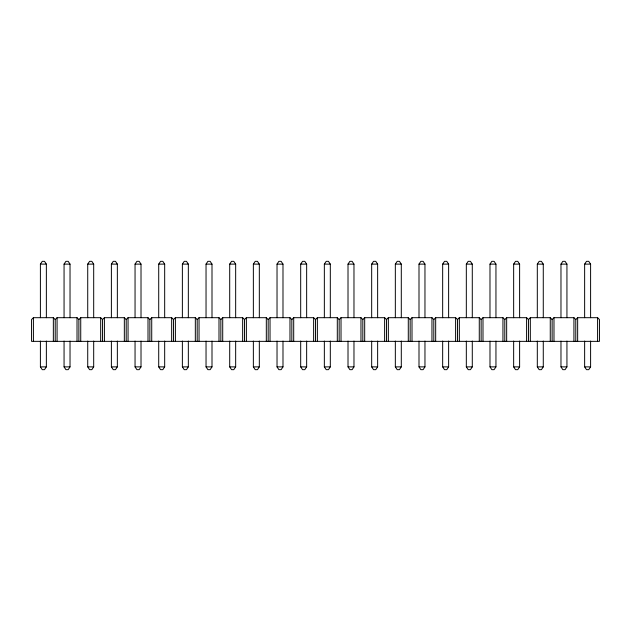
<?xml version="1.0" encoding="UTF-8"?>
<svg xmlns="http://www.w3.org/2000/svg" width="631" height="631" viewBox="0 0 631 631"><rect width="100%" height="100%" fill="white"/><g stroke="black" fill="none" stroke-linecap="round" stroke-linejoin="round"><path stroke-width="0.95" d="M40.4 317.693L40.4 264.121L42.261 261.329L44.501 261.329L46.363 264.121L46.363 317.693M64.062 317.693L64.062 264.121L65.924 261.329L68.164 261.329L70.025 264.121L70.025 317.693M87.725 317.693L87.725 264.121L89.586 261.329L91.826 261.329L93.688 264.121L93.688 317.693M111.387 317.693L111.387 264.121L113.249 261.329L115.489 261.329L117.35 264.121L117.35 317.693M46.363 341.063L46.363 366.879L44.501 369.671L42.261 369.671L40.4 366.879L40.4 341.063M135.05 317.693L135.05 264.121L136.911 261.329L139.151 261.329L141.013 264.121L141.013 317.693M70.025 341.063L70.025 366.879L68.164 369.671L65.924 369.671L64.062 366.879L64.062 341.063M158.712 317.693L158.712 264.121L160.574 261.329L162.814 261.329L164.675 264.121L164.675 317.693M93.688 341.063L93.688 366.879L91.826 369.671L89.586 369.671L87.725 366.879L87.725 341.063M182.375 317.693L182.375 264.121L184.236 261.329L186.476 261.329L188.338 264.121L188.338 317.693M117.35 341.063L117.35 366.879L115.489 369.671L113.249 369.671L111.387 366.879L111.387 341.063M206.037 317.693L206.037 264.121L207.899 261.329L210.139 261.329L212 264.121L212 317.693M141.013 341.063L141.013 366.879L139.151 369.671L136.911 369.671L135.05 366.879L135.05 341.063M229.7 317.693L229.7 264.121L231.561 261.329L233.801 261.329L235.663 264.121L235.663 317.693M164.675 341.063L164.675 366.879L162.814 369.671L160.574 369.671L158.712 366.879L158.712 341.063M253.362 317.693L253.362 264.121L255.224 261.329L257.464 261.329L259.325 264.121L259.325 317.693M188.338 341.063L188.338 366.879L186.476 369.671L184.236 369.671L182.375 366.879L182.375 341.063M277.025 317.693L277.025 264.121L278.886 261.329L281.126 261.329L282.988 264.121L282.988 317.693M212 341.063L212 366.879L210.139 369.671L207.899 369.671L206.037 366.879L206.037 341.063M300.687 317.693L300.687 264.121L302.549 261.329L304.789 261.329L306.65 264.121L306.65 317.693M235.663 341.063L235.663 366.879L233.801 369.671L231.561 369.671L229.7 366.879L229.7 341.063M324.35 317.693L324.35 264.121L326.211 261.329L328.451 261.329L330.313 264.121L330.313 317.693M259.325 341.063L259.325 366.879L257.464 369.671L255.224 369.671L253.362 366.879L253.362 341.063M348.012 317.693L348.012 264.121L349.874 261.329L352.114 261.329L353.975 264.121L353.975 317.693M282.988 341.063L282.988 366.879L281.126 369.671L278.886 369.671L277.025 366.879L277.025 341.063M371.675 317.693L371.675 264.121L373.536 261.329L375.776 261.329L377.638 264.121L377.638 317.693M306.65 341.063L306.65 366.879L304.789 369.671L302.549 369.671L300.687 366.879L300.687 341.063M395.337 317.693L395.337 264.121L397.199 261.329L399.439 261.329L401.3 264.121L401.3 317.693M330.313 341.063L330.313 366.879L328.451 369.671L326.211 369.671L324.35 366.879L324.35 341.063M419 317.693L419 264.121L420.861 261.329L423.101 261.329L424.963 264.121L424.963 317.693M353.975 341.063L353.975 366.879L352.114 369.671L349.874 369.671L348.012 366.879L348.012 341.063M442.662 317.693L442.662 264.121L444.524 261.329L446.764 261.329L448.625 264.121L448.625 317.693M377.638 341.063L377.638 366.879L375.776 369.671L373.536 369.671L371.675 366.879L371.675 341.063M466.325 317.693L466.325 264.121L468.186 261.329L470.426 261.329L472.288 264.121L472.288 317.693M401.3 341.063L401.3 366.879L399.439 369.671L397.199 369.671L395.337 366.879L395.337 341.063M489.987 317.693L489.987 264.121L491.849 261.329L494.089 261.329L495.95 264.121L495.95 317.693M424.963 341.063L424.963 366.879L423.101 369.671L420.861 369.671L419 366.879L419 341.063M513.65 317.693L513.65 264.121L515.511 261.329L517.751 261.329L519.613 264.121L519.613 317.693M448.625 341.063L448.625 366.879L446.764 369.671L444.524 369.671L442.662 366.879L442.662 341.063M537.312 317.693L537.312 264.121L539.174 261.329L541.414 261.329L543.275 264.121L543.275 317.693M472.288 341.063L472.288 366.879L470.426 369.671L468.186 369.671L466.325 366.879L466.325 341.063M560.975 317.693L560.975 264.121L562.836 261.329L565.076 261.329L566.938 264.121L566.938 317.693M495.95 341.063L495.95 366.879L494.089 369.671L491.849 369.671L489.987 366.879L489.987 341.063M584.637 317.693L584.637 264.121L586.499 261.329L588.739 261.329L590.6 264.121L590.6 317.693M519.613 341.063L519.613 366.879L517.751 369.671L515.511 369.671L513.65 366.879L513.65 341.063M543.275 341.063L543.275 366.879L541.414 369.671L539.174 369.671L537.312 366.879L537.312 341.063M566.938 341.063L566.938 366.879L565.076 369.671L562.836 369.671L560.975 366.879L560.975 341.063M590.6 341.063L590.6 366.879L588.739 369.671L586.499 369.671L584.637 366.879L584.637 341.063M55.212 341.355L55.212 319.554L53.351 317.693L33.411 317.693L31.55 319.554L31.55 341.355L599.45 341.355L599.45 319.554L597.589 317.693L577.649 317.693L575.787 319.554L575.787 341.355M55.212 319.554L57.074 317.693L77.014 317.693L78.875 319.554L78.875 341.355M78.875 319.554L80.736 317.693L100.676 317.693L102.537 319.554L102.537 341.355M102.537 319.554L104.399 317.693L124.339 317.693L126.2 319.554L126.2 341.355M126.2 319.554L128.061 317.693L148.001 317.693L149.862 319.554L149.862 341.355M149.862 319.554L151.724 317.693L171.664 317.693L173.525 319.554L173.525 341.355M173.525 319.554L175.386 317.693L195.326 317.693L197.188 319.554L197.188 341.355M197.188 319.554L199.049 317.693L218.989 317.693L220.85 319.554L220.85 341.355M220.85 319.554L222.711 317.693L242.651 317.693L244.512 319.554L244.512 341.355M244.512 319.554L246.374 317.693L266.314 317.693L268.175 319.554L268.175 341.355M268.175 319.554L270.036 317.693L289.976 317.693L291.837 319.554L291.837 341.355M291.837 319.554L293.699 317.693L313.639 317.693L315.5 319.554L315.5 341.355M315.5 319.554L317.361 317.693L337.301 317.693L339.162 319.554L339.162 341.355M339.162 319.554L341.024 317.693L360.964 317.693L362.825 319.554L362.825 341.355M362.825 319.554L364.686 317.693L384.626 317.693L386.487 319.554L386.487 341.355M386.487 319.554L388.349 317.693L408.289 317.693L410.15 319.554L410.15 341.355M410.15 319.554L412.011 317.693L431.951 317.693L433.812 319.554L433.812 341.355M433.812 319.554L435.674 317.693L455.614 317.693L457.475 319.554L457.475 341.355M457.475 319.554L459.336 317.693L479.276 317.693L481.137 319.554L481.137 341.355M481.137 319.554L482.999 317.693L502.939 317.693L504.8 319.554L504.8 341.355M504.8 319.554L506.661 317.693L526.601 317.693L528.462 319.554L528.462 341.355M528.462 319.554L530.324 317.693L550.264 317.693L552.125 319.554L552.125 341.355M552.125 319.554L553.986 317.693L573.926 317.693L575.787 319.554M40.4 264.121L46.363 264.121M64.062 264.121L70.025 264.121M87.725 264.121L93.688 264.121M111.387 264.121L117.35 264.121M135.05 264.121L141.013 264.121M158.712 264.121L164.675 264.121M182.375 264.121L188.338 264.121M206.037 264.121L212 264.121M229.7 264.121L235.663 264.121M253.362 264.121L259.325 264.121M277.025 264.121L282.988 264.121M300.687 264.121L306.65 264.121M324.35 264.121L330.313 264.121M348.012 264.121L353.975 264.121M371.675 264.121L377.638 264.121M395.337 264.121L401.3 264.121M419 264.121L424.963 264.121M442.662 264.121L448.625 264.121M466.325 264.121L472.288 264.121M489.987 264.121L495.95 264.121M513.65 264.121L519.613 264.121M537.312 264.121L543.275 264.121M560.975 264.121L566.938 264.121M584.637 264.121L590.6 264.121M40.4 366.879L46.363 366.879M64.062 366.879L70.025 366.879M87.725 366.879L93.688 366.879M111.387 366.879L117.35 366.879M135.05 366.879L141.013 366.879M158.712 366.879L164.675 366.879M182.375 366.879L188.338 366.879M206.037 366.879L212 366.879M229.7 366.879L235.663 366.879M253.362 366.879L259.325 366.879M277.025 366.879L282.988 366.879M300.687 366.879L306.65 366.879M324.35 366.879L330.313 366.879M348.012 366.879L353.975 366.879M371.675 366.879L377.638 366.879M395.337 366.879L401.3 366.879M419 366.879L424.963 366.879M442.662 366.879L448.625 366.879M466.325 366.879L472.288 366.879M489.987 366.879L495.95 366.879M513.65 366.879L519.613 366.879M537.312 366.879L543.275 366.879M560.975 366.879L566.938 366.879M584.637 366.879L590.6 366.879M597.589 317.693L597.589 341.355M577.649 317.693L577.649 341.355M573.926 317.693L573.926 341.355M553.986 317.693L553.986 341.355M550.264 317.693L550.264 341.355M530.324 317.693L530.324 341.355M526.601 317.693L526.601 341.355M506.661 317.693L506.661 341.355M502.939 317.693L502.939 341.355M482.999 317.693L482.999 341.355M479.276 317.693L479.276 341.355M459.336 317.693L459.336 341.355M455.614 317.693L455.614 341.355M435.674 317.693L435.674 341.355M431.951 317.693L431.951 341.355M412.011 317.693L412.011 341.355M408.289 317.693L408.289 341.355M388.349 317.693L388.349 341.355M384.626 317.693L384.626 341.355M364.686 317.693L364.686 341.355M360.964 317.693L360.964 341.355M341.024 317.693L341.024 341.355M337.301 317.693L337.301 341.355M317.361 317.693L317.361 341.355M313.639 317.693L313.639 341.355M293.699 317.693L293.699 341.355M289.976 317.693L289.976 341.355M270.036 317.693L270.036 341.355M266.314 317.693L266.314 341.355M246.374 317.693L246.374 341.355M242.651 317.693L242.651 341.355M222.711 317.693L222.711 341.355M218.989 317.693L218.989 341.355M199.049 317.693L199.049 341.355M195.326 317.693L195.326 341.355M175.386 317.693L175.386 341.355M171.664 317.693L171.664 341.355M151.724 317.693L151.724 341.355M148.001 317.693L148.001 341.355M128.061 317.693L128.061 341.355M124.339 317.693L124.339 341.355M104.399 317.693L104.399 341.355M100.676 317.693L100.676 341.355M80.736 317.693L80.736 341.355M77.014 317.693L77.014 341.355M57.074 317.693L57.074 341.355M53.351 317.693L53.351 341.355M33.411 317.693L33.411 341.355"/></g></svg>
